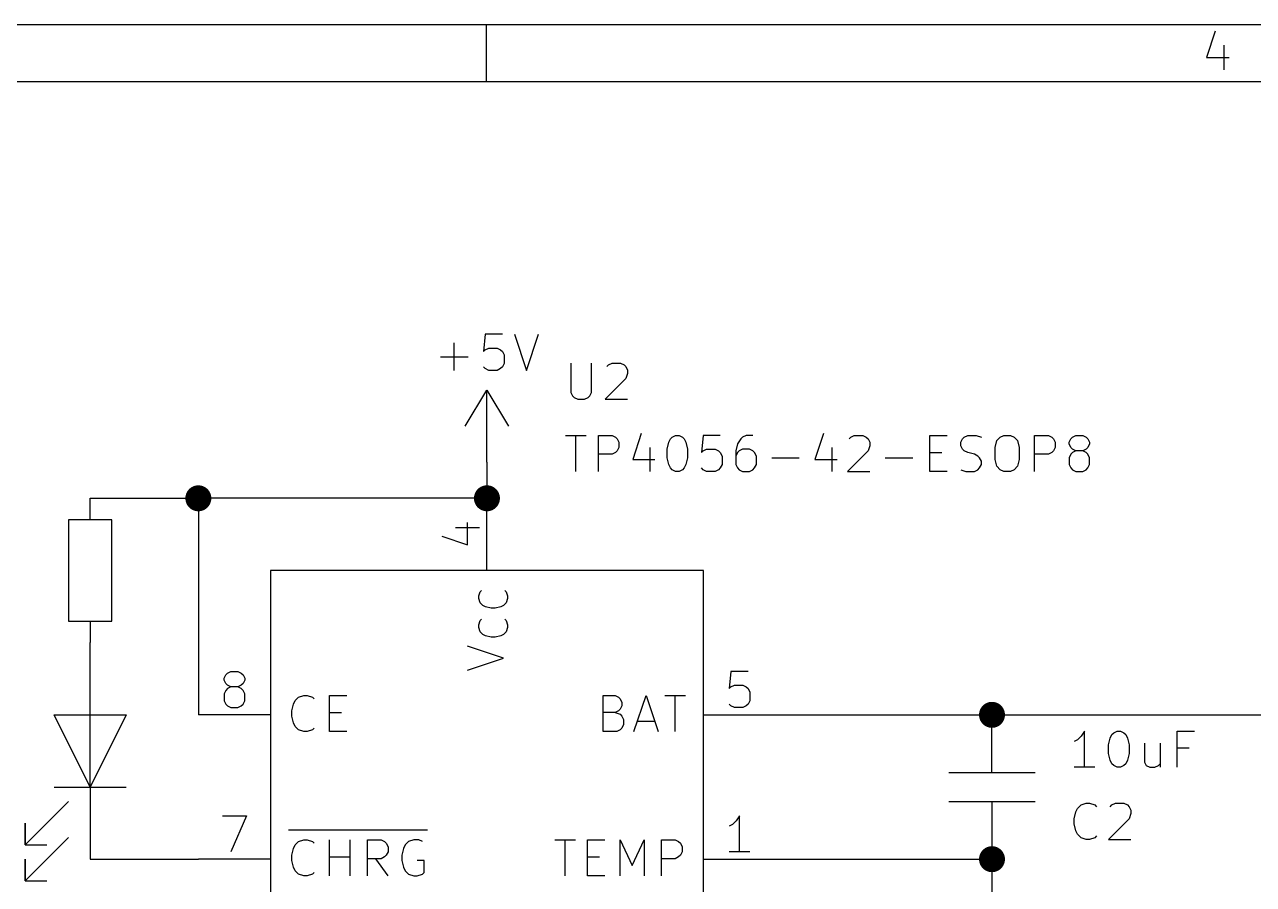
# Model space of a CAD drawing. Header units: inches. Extents: x 0.4 to 11.3, y -7.9 to -0.4.
# Drawn here: x 5.659 to 7.362, y -1.585 to -0.394 of the extents above; entities that cross this region are included whole.
import ezdxf

# ---------------------------------------------------------------- set-up
doc = ezdxf.new("R2010")
doc.units = ezdxf.units.IN
doc.header["$MEASUREMENT"] = 0
for name, color, linetype in [('GREENSIXTYFIVE', 129, 'CONTINUOUS'), ('LIGHTGREEN', 92, 'CONTINUOUS'), ('LIGHTRED', 12, 'CONTINUOUS'), ('RED', 14, 'CONTINUOUS'), ('WHITE', 250, 'CONTINUOUS')]:
    doc.layers.add(name, color=color, linetype=linetype)

msp = doc.modelspace()

# ---------------------------------------------------------------- linework, layer by layer
at = {"layer": 'GREENSIXTYFIVE', "linetype": 'CONTINUOUS'}
for p, q in [((6.2976, -0.8228), (6.2952, -0.8466)), ((6.2976, -0.8228), (6.2952, -0.8466)), ((6.3214, -0.8228), (6.2976, -0.8228)), ((6.3214, -0.8228), (6.2976, -0.8228)), ((6.3381, -0.8228), (6.3548, -0.8728)), ((6.3381, -0.8228), (6.3548, -0.8728)), ((6.3548, -0.8728), (6.3714, -0.8228)), ((6.3548, -0.8728), (6.3714, -0.8228)), ((6.2548, -0.8728), (6.2548, -0.8347)), ((6.2548, -0.8728), (6.2548, -0.8347)), ((6.2952, -0.8466), (6.2976, -0.8442)), ((6.2952, -0.8466), (6.2976, -0.8442)), ((6.2976, -0.8442), (6.3024, -0.8419)), ((6.2976, -0.8442), (6.3024, -0.8419)), ((6.3024, -0.8419), (6.3143, -0.8419)), ((6.3024, -0.8419), (6.3143, -0.8419)), ((6.3143, -0.8419), (6.319, -0.8442)), ((6.3143, -0.8419), (6.319, -0.8442)), ((6.319, -0.8442), (6.3214, -0.8466)), ((6.319, -0.8442), (6.3214, -0.8466)), ((6.3214, -0.8466), (6.3238, -0.8514)), ((6.3214, -0.8466), (6.3238, -0.8514)), ((6.3238, -0.8514), (6.3238, -0.8633)), ((6.3238, -0.8514), (6.3238, -0.8633)), ((6.2357, -0.8538), (6.2738, -0.8538)), ((6.2357, -0.8538), (6.2738, -0.8538)), ((6.2976, -0.8704), (6.2952, -0.868)), ((6.2976, -0.8704), (6.2952, -0.868)), ((6.3214, -0.868), (6.319, -0.8704)), ((6.3214, -0.868), (6.319, -0.8704)), ((6.3238, -0.8633), (6.3214, -0.868)), ((6.3238, -0.8633), (6.3214, -0.868)), ((6.4163, -0.8628), (6.4163, -0.9033)), ((6.4163, -0.8628), (6.4163, -0.9033)), ((6.4449, -0.9033), (6.4449, -0.8628)), ((6.4449, -0.9033), (6.4449, -0.8628)), ((6.4663, -0.8676), (6.4687, -0.8652)), ((6.4663, -0.8676), (6.4687, -0.8652)), ((6.4687, -0.8652), (6.4734, -0.8628)), ((6.4687, -0.8652), (6.4734, -0.8628)), ((6.4734, -0.8628), (6.4853, -0.8628)), ((6.4734, -0.8628), (6.4853, -0.8628)), ((6.4853, -0.8628), (6.4901, -0.8652)), ((6.4853, -0.8628), (6.4901, -0.8652)), ((6.4901, -0.8652), (6.4925, -0.8676)), ((6.4901, -0.8652), (6.4925, -0.8676)), ((6.4925, -0.8676), (6.4949, -0.8723)), ((6.4925, -0.8676), (6.4949, -0.8723)), ((6.3024, -0.8728), (6.2976, -0.8704)), ((6.3024, -0.8728), (6.2976, -0.8704)), ((6.3143, -0.8728), (6.3024, -0.8728)), ((6.3143, -0.8728), (6.3024, -0.8728)), ((6.319, -0.8704), (6.3143, -0.8728)), ((6.319, -0.8704), (6.3143, -0.8728)), ((6.4925, -0.8842), (6.4639, -0.9128)), ((6.4925, -0.8842), (6.4639, -0.9128)), ((6.4949, -0.8771), (6.4925, -0.8842)), ((6.4949, -0.8771), (6.4925, -0.8842)), ((6.4949, -0.8723), (6.4949, -0.8771)), ((6.4949, -0.8723), (6.4949, -0.8771)), ((6.4163, -0.9033), (6.4187, -0.908)), ((6.4163, -0.9033), (6.4187, -0.908)), ((6.4187, -0.908), (6.421, -0.9104)), ((6.4187, -0.908), (6.421, -0.9104)), ((6.421, -0.9104), (6.4258, -0.9128)), ((6.421, -0.9104), (6.4258, -0.9128)), ((6.4258, -0.9128), (6.4353, -0.9128)), ((6.4258, -0.9128), (6.4353, -0.9128)), ((6.4353, -0.9128), (6.4401, -0.9104)), ((6.4353, -0.9128), (6.4401, -0.9104)), ((6.4401, -0.9104), (6.4425, -0.908)), ((6.4401, -0.9104), (6.4425, -0.908)), ((6.4425, -0.908), (6.4449, -0.9033)), ((6.4425, -0.908), (6.4449, -0.9033)), ((6.4639, -0.9128), (6.4949, -0.9128)), ((6.4639, -0.9128), (6.4949, -0.9128)), ((6.4091, -0.9628), (6.4377, -0.9628)), ((6.4091, -0.9628), (6.4377, -0.9628)), ((6.4234, -1.0128), (6.4234, -0.9628)), ((6.4234, -1.0128), (6.4234, -0.9628)), ((6.4544, -1.0128), (6.4544, -0.9628)), ((6.4544, -0.9628), (6.4734, -0.9628)), ((6.4544, -1.0128), (6.4544, -0.9628)), ((6.4544, -0.9628), (6.4734, -0.9628)), ((6.4734, -0.9628), (6.4782, -0.9652)), ((6.4734, -0.9628), (6.4782, -0.9652)), ((6.4782, -0.9652), (6.4806, -0.9676)), ((6.4782, -0.9652), (6.4806, -0.9676)), ((6.4806, -0.9676), (6.4829, -0.9723)), ((6.4806, -0.9676), (6.4829, -0.9723)), ((6.5139, -0.9604), (6.502, -0.9961)), ((6.5139, -0.9604), (6.502, -0.9961)), ((6.552, -0.9723), (6.5544, -0.9676)), ((6.552, -0.9723), (6.5544, -0.9676)), ((6.5544, -0.9676), (6.5568, -0.9652)), ((6.5544, -0.9676), (6.5568, -0.9652)), ((6.5568, -0.9652), (6.5615, -0.9628)), ((6.5568, -0.9652), (6.5615, -0.9628)), ((6.5615, -0.9628), (6.5663, -0.9628)), ((6.5615, -0.9628), (6.5663, -0.9628)), ((6.5663, -0.9628), (6.571, -0.9652)), ((6.5663, -0.9628), (6.571, -0.9652)), ((6.571, -0.9652), (6.5734, -0.9676)), ((6.571, -0.9652), (6.5734, -0.9676)), ((6.5734, -0.9676), (6.5758, -0.9723)), ((6.5734, -0.9676), (6.5758, -0.9723)), ((6.5996, -0.9628), (6.5972, -0.9866)), ((6.5996, -0.9628), (6.5972, -0.9866)), ((6.6234, -0.9628), (6.5996, -0.9628)), ((6.6234, -0.9628), (6.5996, -0.9628)), ((6.652, -0.9676), (6.6472, -0.9747)), ((6.652, -0.9676), (6.6472, -0.9747)), ((6.6544, -0.9652), (6.652, -0.9676)), ((6.6544, -0.9652), (6.652, -0.9676)), ((6.6591, -0.9628), (6.6544, -0.9652)), ((6.6591, -0.9628), (6.6544, -0.9652)), ((6.6687, -0.9628), (6.6591, -0.9628)), ((6.6687, -0.9628), (6.6591, -0.9628)), ((6.7663, -0.9604), (6.7544, -0.9961)), ((6.7663, -0.9604), (6.7544, -0.9961)), ((6.802, -0.9676), (6.8044, -0.9652)), ((6.802, -0.9676), (6.8044, -0.9652)), ((6.8044, -0.9652), (6.8091, -0.9628)), ((6.8044, -0.9652), (6.8091, -0.9628)), ((6.8091, -0.9628), (6.821, -0.9628)), ((6.8091, -0.9628), (6.821, -0.9628)), ((6.821, -0.9628), (6.8258, -0.9652)), ((6.821, -0.9628), (6.8258, -0.9652)), ((6.8258, -0.9652), (6.8282, -0.9676)), ((6.8258, -0.9652), (6.8282, -0.9676)), ((6.8282, -0.9676), (6.8306, -0.9723)), ((6.8282, -0.9676), (6.8306, -0.9723)), ((6.9139, -1.0128), (6.9139, -0.9628)), ((6.9139, -0.9628), (6.9377, -0.9628)), ((6.9139, -1.0128), (6.9139, -0.9628)), ((6.9139, -0.9628), (6.9377, -0.9628)), ((6.9568, -0.9723), (6.9591, -0.9676)), ((6.9568, -0.9723), (6.9591, -0.9676)), ((6.9591, -0.9676), (6.9615, -0.9652)), ((6.9591, -0.9676), (6.9615, -0.9652)), ((6.9615, -0.9652), (6.9663, -0.9628)), ((6.9615, -0.9652), (6.9663, -0.9628)), ((6.9663, -0.9628), (6.9782, -0.9628)), ((6.9663, -0.9628), (6.9782, -0.9628)), ((6.9782, -0.9628), (6.9853, -0.9652)), ((6.9782, -0.9628), (6.9853, -0.9652)), ((7.0044, -0.9795), (7.0067, -0.9699)), ((7.0044, -0.9795), (7.0067, -0.9699)), ((7.0067, -0.9699), (7.0115, -0.9652)), ((7.0067, -0.9699), (7.0115, -0.9652)), ((7.0115, -0.9652), (7.0163, -0.9628)), ((7.0115, -0.9652), (7.0163, -0.9628)), ((7.0163, -0.9628), (7.0258, -0.9628)), ((7.0163, -0.9628), (7.0258, -0.9628)), ((7.0258, -0.9628), (7.0306, -0.9652)), ((7.0258, -0.9628), (7.0306, -0.9652)), ((7.0306, -0.9652), (7.0353, -0.9699)), ((7.0306, -0.9652), (7.0353, -0.9699)), ((7.0353, -0.9699), (7.0377, -0.9795)), ((7.0353, -0.9699), (7.0377, -0.9795)), ((7.0591, -1.0128), (7.0591, -0.9628)), ((7.0591, -0.9628), (7.0782, -0.9628)), ((7.0591, -1.0128), (7.0591, -0.9628)), ((7.0591, -0.9628), (7.0782, -0.9628)), ((7.0782, -0.9628), (7.0829, -0.9652)), ((7.0782, -0.9628), (7.0829, -0.9652)), ((7.0829, -0.9652), (7.0853, -0.9676)), ((7.0829, -0.9652), (7.0853, -0.9676)), ((7.0853, -0.9676), (7.0877, -0.9723)), ((7.0853, -0.9676), (7.0877, -0.9723)), ((7.1068, -0.9723), (7.1091, -0.9676)), ((7.1068, -0.9723), (7.1091, -0.9676)), ((7.1091, -0.9676), (7.1115, -0.9652)), ((7.1091, -0.9676), (7.1115, -0.9652)), ((7.1115, -0.9652), (7.1163, -0.9628)), ((7.1115, -0.9652), (7.1163, -0.9628)), ((7.1163, -0.9628), (7.1258, -0.9628)), ((7.1163, -0.9628), (7.1258, -0.9628)), ((7.1258, -0.9628), (7.1306, -0.9652)), ((7.1258, -0.9628), (7.1306, -0.9652)), ((7.1306, -0.9652), (7.1329, -0.9676)), ((7.1306, -0.9652), (7.1329, -0.9676)), ((7.1329, -0.9676), (7.1353, -0.9723)), ((7.1329, -0.9676), (7.1353, -0.9723)), ((6.4782, -0.9866), (6.4734, -0.989)), ((6.4782, -0.9866), (6.4734, -0.989)), ((6.4806, -0.9842), (6.4782, -0.9866)), ((6.4806, -0.9842), (6.4782, -0.9866)), ((6.4829, -0.9795), (6.4806, -0.9842)), ((6.4829, -0.9795), (6.4806, -0.9842)), ((6.4829, -0.9723), (6.4829, -0.9795)), ((6.4829, -0.9723), (6.4829, -0.9795)), ((6.5258, -0.9795), (6.5258, -1.0128)), ((6.5258, -0.9795), (6.5258, -1.0128)), ((6.5496, -0.9819), (6.552, -0.9723)), ((6.5496, -0.9819), (6.552, -0.9723)), ((6.5496, -0.9938), (6.5496, -0.9819)), ((6.5496, -0.9938), (6.5496, -0.9819)), ((6.5758, -0.9723), (6.5782, -0.9819)), ((6.5758, -0.9723), (6.5782, -0.9819)), ((6.5782, -0.9819), (6.5782, -0.9938)), ((6.5782, -0.9819), (6.5782, -0.9938)), ((6.5972, -0.9866), (6.5996, -0.9842)), ((6.5972, -0.9866), (6.5996, -0.9842)), ((6.5996, -0.9842), (6.6044, -0.9819)), ((6.5996, -0.9842), (6.6044, -0.9819)), ((6.6044, -0.9819), (6.6163, -0.9819)), ((6.6044, -0.9819), (6.6163, -0.9819)), ((6.6163, -0.9819), (6.621, -0.9842)), ((6.6163, -0.9819), (6.621, -0.9842)), ((6.621, -0.9842), (6.6234, -0.9866)), ((6.621, -0.9842), (6.6234, -0.9866)), ((6.6234, -0.9866), (6.6258, -0.9914)), ((6.6234, -0.9866), (6.6258, -0.9914)), ((6.6472, -0.9747), (6.6449, -0.9842)), ((6.6472, -0.9747), (6.6449, -0.9842)), ((6.6449, -0.9842), (6.6449, -1.0033)), ((6.6449, -0.9842), (6.6449, -1.0033)), ((6.6472, -0.9866), (6.6449, -0.9914)), ((6.6472, -0.9866), (6.6449, -0.9914)), ((6.6496, -0.9842), (6.6472, -0.9866)), ((6.6496, -0.9842), (6.6472, -0.9866)), ((6.6544, -0.9819), (6.6496, -0.9842)), ((6.6544, -0.9819), (6.6496, -0.9842)), ((6.6639, -0.9819), (6.6544, -0.9819)), ((6.6639, -0.9819), (6.6544, -0.9819)), ((6.6687, -0.9842), (6.6639, -0.9819)), ((6.6687, -0.9842), (6.6639, -0.9819)), ((6.671, -0.9866), (6.6687, -0.9842)), ((6.671, -0.9866), (6.6687, -0.9842)), ((6.6734, -0.9914), (6.671, -0.9866)), ((6.6734, -0.9914), (6.671, -0.9866)), ((6.7782, -0.9795), (6.7782, -1.0128)), ((6.7782, -0.9795), (6.7782, -1.0128)), ((6.8282, -0.9842), (6.7996, -1.0128)), ((6.8282, -0.9842), (6.7996, -1.0128)), ((6.8306, -0.9771), (6.8282, -0.9842)), ((6.8306, -0.9771), (6.8282, -0.9842)), ((6.8306, -0.9723), (6.8306, -0.9771)), ((6.8306, -0.9723), (6.8306, -0.9771)), ((6.9139, -0.9866), (6.9306, -0.9866)), ((6.9139, -0.9866), (6.9306, -0.9866)), ((6.9568, -0.9771), (6.9568, -0.9723)), ((6.9568, -0.9771), (6.9568, -0.9723)), ((6.9591, -0.9819), (6.9568, -0.9771)), ((6.9591, -0.9819), (6.9568, -0.9771)), ((6.9615, -0.9842), (6.9591, -0.9819)), ((6.9615, -0.9842), (6.9591, -0.9819)), ((6.9663, -0.9866), (6.9615, -0.9842)), ((6.9663, -0.9866), (6.9615, -0.9842)), ((6.9758, -0.989), (6.9663, -0.9866)), ((6.9758, -0.989), (6.9663, -0.9866)), ((7.0044, -0.9961), (7.0044, -0.9795)), ((7.0044, -0.9961), (7.0044, -0.9795)), ((7.0377, -0.9795), (7.0377, -0.9961)), ((7.0377, -0.9795), (7.0377, -0.9961)), ((7.0829, -0.9866), (7.0782, -0.989)), ((7.0829, -0.9866), (7.0782, -0.989)), ((7.0853, -0.9842), (7.0829, -0.9866)), ((7.0853, -0.9842), (7.0829, -0.9866)), ((7.0877, -0.9795), (7.0853, -0.9842)), ((7.0877, -0.9795), (7.0853, -0.9842)), ((7.0877, -0.9723), (7.0877, -0.9795)), ((7.0877, -0.9723), (7.0877, -0.9795)), ((7.1068, -0.9747), (7.1068, -0.9723)), ((7.1068, -0.9747), (7.1068, -0.9723)), ((7.1091, -0.9795), (7.1068, -0.9747)), ((7.1091, -0.9795), (7.1068, -0.9747)), ((7.1115, -0.9819), (7.1091, -0.9795)), ((7.1115, -0.9819), (7.1091, -0.9795)), ((7.1115, -0.9866), (7.1091, -0.989)), ((7.1115, -0.9866), (7.1091, -0.989)), ((7.1163, -0.9842), (7.1115, -0.9819)), ((7.1163, -0.9842), (7.1115, -0.9819)), ((7.1163, -0.9842), (7.1115, -0.9866)), ((7.1163, -0.9842), (7.1115, -0.9866)), ((7.1258, -0.9842), (7.1163, -0.9842)), ((7.1258, -0.9842), (7.1163, -0.9842)), ((7.1306, -0.9819), (7.1258, -0.9842)), ((7.1306, -0.9819), (7.1258, -0.9842)), ((7.1306, -0.9866), (7.1258, -0.9842)), ((7.1306, -0.9866), (7.1258, -0.9842)), ((7.1329, -0.9795), (7.1306, -0.9819)), ((7.1329, -0.9795), (7.1306, -0.9819)), ((7.1329, -0.989), (7.1306, -0.9866)), ((7.1329, -0.989), (7.1306, -0.9866)), ((7.1353, -0.9747), (7.1329, -0.9795)), ((7.1353, -0.9747), (7.1329, -0.9795)), ((7.1353, -0.9723), (7.1353, -0.9747)), ((7.1353, -0.9723), (7.1353, -0.9747)), ((6.4734, -0.989), (6.4544, -0.989)), ((6.4734, -0.989), (6.4544, -0.989)), ((6.502, -0.9961), (6.5329, -0.9961)), ((6.502, -0.9961), (6.5329, -0.9961)), ((6.552, -1.0033), (6.5496, -0.9938)), ((6.552, -1.0033), (6.5496, -0.9938)), ((6.5544, -1.008), (6.552, -1.0033)), ((6.5544, -1.008), (6.552, -1.0033)), ((6.5758, -1.0033), (6.5734, -1.008)), ((6.5758, -1.0033), (6.5734, -1.008)), ((6.5782, -0.9938), (6.5758, -1.0033)), ((6.5782, -0.9938), (6.5758, -1.0033)), ((6.6258, -1.0033), (6.6234, -1.008)), ((6.6258, -1.0033), (6.6234, -1.008)), ((6.6258, -0.9914), (6.6258, -1.0033)), ((6.6258, -0.9914), (6.6258, -1.0033)), ((6.6449, -1.0033), (6.6472, -1.008)), ((6.6449, -1.0033), (6.6472, -1.008)), ((6.671, -1.008), (6.6734, -1.0033)), ((6.671, -1.008), (6.6734, -1.0033)), ((6.6734, -1.0033), (6.6734, -0.9914)), ((6.6734, -1.0033), (6.6734, -0.9914)), ((6.6948, -0.9938), (6.7329, -0.9938)), ((6.6948, -0.9938), (6.7329, -0.9938)), ((6.7544, -0.9961), (6.7853, -0.9961)), ((6.7544, -0.9961), (6.7853, -0.9961)), ((6.852, -0.9938), (6.8901, -0.9938)), ((6.852, -0.9938), (6.8901, -0.9938)), ((6.9806, -0.9914), (6.9758, -0.989)), ((6.9806, -0.9914), (6.9758, -0.989)), ((6.9829, -0.9938), (6.9806, -0.9914)), ((6.9829, -0.9938), (6.9806, -0.9914)), ((6.9853, -0.9985), (6.9829, -0.9938)), ((6.9853, -0.9985), (6.9829, -0.9938)), ((6.9829, -1.008), (6.9853, -1.0033)), ((6.9829, -1.008), (6.9853, -1.0033)), ((6.9853, -1.0033), (6.9853, -0.9985)), ((6.9853, -1.0033), (6.9853, -0.9985)), ((7.0067, -1.0057), (7.0044, -0.9961)), ((7.0067, -1.0057), (7.0044, -0.9961)), ((7.0377, -0.9961), (7.0353, -1.0057)), ((7.0377, -0.9961), (7.0353, -1.0057)), ((7.0782, -0.989), (7.0591, -0.989)), ((7.0782, -0.989), (7.0591, -0.989)), ((7.1091, -0.989), (7.1068, -0.9938)), ((7.1091, -0.989), (7.1068, -0.9938)), ((7.1068, -0.9938), (7.1068, -1.0033)), ((7.1068, -0.9938), (7.1068, -1.0033)), ((7.1068, -1.0033), (7.1091, -1.008)), ((7.1068, -1.0033), (7.1091, -1.008)), ((7.1353, -0.9938), (7.1329, -0.989)), ((7.1353, -0.9938), (7.1329, -0.989)), ((7.1329, -1.008), (7.1353, -1.0033)), ((7.1329, -1.008), (7.1353, -1.0033)), ((7.1353, -1.0033), (7.1353, -0.9938)), ((7.1353, -1.0033), (7.1353, -0.9938)), ((6.5568, -1.0104), (6.5544, -1.008)), ((6.5568, -1.0104), (6.5544, -1.008)), ((6.5615, -1.0128), (6.5568, -1.0104)), ((6.5615, -1.0128), (6.5568, -1.0104)), ((6.5663, -1.0128), (6.5615, -1.0128)), ((6.5663, -1.0128), (6.5615, -1.0128)), ((6.571, -1.0104), (6.5663, -1.0128)), ((6.571, -1.0104), (6.5663, -1.0128)), ((6.5734, -1.008), (6.571, -1.0104)), ((6.5734, -1.008), (6.571, -1.0104)), ((6.5996, -1.0104), (6.5972, -1.008)), ((6.5996, -1.0104), (6.5972, -1.008)), ((6.6044, -1.0128), (6.5996, -1.0104)), ((6.6044, -1.0128), (6.5996, -1.0104)), ((6.6163, -1.0128), (6.6044, -1.0128)), ((6.6163, -1.0128), (6.6044, -1.0128)), ((6.621, -1.0104), (6.6163, -1.0128)), ((6.621, -1.0104), (6.6163, -1.0128)), ((6.6234, -1.008), (6.621, -1.0104)), ((6.6234, -1.008), (6.621, -1.0104)), ((6.6472, -1.008), (6.6496, -1.0104)), ((6.6472, -1.008), (6.6496, -1.0104)), ((6.6496, -1.0104), (6.6544, -1.0128)), ((6.6496, -1.0104), (6.6544, -1.0128)), ((6.6544, -1.0128), (6.6639, -1.0128)), ((6.6544, -1.0128), (6.6639, -1.0128)), ((6.6639, -1.0128), (6.6687, -1.0104)), ((6.6639, -1.0128), (6.6687, -1.0104)), ((6.6687, -1.0104), (6.671, -1.008)), ((6.6687, -1.0104), (6.671, -1.008)), ((6.7996, -1.0128), (6.8306, -1.0128)), ((6.7996, -1.0128), (6.8306, -1.0128)), ((6.9377, -1.0128), (6.9139, -1.0128)), ((6.9377, -1.0128), (6.9139, -1.0128)), ((6.9568, -1.0104), (6.9639, -1.0128)), ((6.9568, -1.0104), (6.9639, -1.0128)), ((6.9639, -1.0128), (6.9758, -1.0128)), ((6.9639, -1.0128), (6.9758, -1.0128)), ((6.9758, -1.0128), (6.9806, -1.0104)), ((6.9758, -1.0128), (6.9806, -1.0104)), ((6.9806, -1.0104), (6.9829, -1.008)), ((6.9806, -1.0104), (6.9829, -1.008)), ((7.0115, -1.0104), (7.0067, -1.0057)), ((7.0115, -1.0104), (7.0067, -1.0057)), ((7.0163, -1.0128), (7.0115, -1.0104)), ((7.0163, -1.0128), (7.0115, -1.0104)), ((7.0258, -1.0128), (7.0163, -1.0128)), ((7.0258, -1.0128), (7.0163, -1.0128)), ((7.0306, -1.0104), (7.0258, -1.0128)), ((7.0306, -1.0104), (7.0258, -1.0128)), ((7.0353, -1.0057), (7.0306, -1.0104)), ((7.0353, -1.0057), (7.0306, -1.0104)), ((7.1091, -1.008), (7.1115, -1.0104)), ((7.1091, -1.008), (7.1115, -1.0104)), ((7.1115, -1.0104), (7.1163, -1.0128)), ((7.1115, -1.0104), (7.1163, -1.0128)), ((7.1163, -1.0128), (7.1258, -1.0128)), ((7.1163, -1.0128), (7.1258, -1.0128)), ((7.1258, -1.0128), (7.1306, -1.0104)), ((7.1258, -1.0128), (7.1306, -1.0104)), ((7.1306, -1.0104), (7.1329, -1.008)), ((7.1306, -1.0104), (7.1329, -1.008)), ((6.2887, -1.1852), (6.2906, -1.1795)), ((6.2887, -1.1852), (6.2906, -1.1795)), ((6.2887, -1.189), (6.2887, -1.1852)), ((6.2887, -1.189), (6.2887, -1.1852)), ((6.2906, -1.1948), (6.2887, -1.189)), ((6.2906, -1.1948), (6.2887, -1.189)), ((6.2906, -1.1795), (6.2925, -1.1776)), ((6.2906, -1.1795), (6.2925, -1.1776)), ((6.3248, -1.1776), (6.3268, -1.1795)), ((6.3248, -1.1776), (6.3268, -1.1795)), ((6.3268, -1.1795), (6.3287, -1.1852)), ((6.3268, -1.1795), (6.3287, -1.1852)), ((6.3287, -1.189), (6.3268, -1.1948)), ((6.3287, -1.189), (6.3268, -1.1948)), ((6.3287, -1.1852), (6.3287, -1.189)), ((6.3287, -1.1852), (6.3287, -1.189)), ((6.2944, -1.1986), (6.2906, -1.1948)), ((6.2944, -1.1986), (6.2906, -1.1948)), ((6.2982, -1.2005), (6.2944, -1.1986)), ((6.2982, -1.2005), (6.2944, -1.1986)), ((6.3058, -1.2024), (6.2982, -1.2005)), ((6.3058, -1.2024), (6.2982, -1.2005)), ((6.3115, -1.2024), (6.3058, -1.2024)), ((6.3115, -1.2024), (6.3058, -1.2024)), ((6.3191, -1.2005), (6.3115, -1.2024)), ((6.3191, -1.2005), (6.3115, -1.2024)), ((6.3229, -1.1986), (6.3191, -1.2005)), ((6.3229, -1.1986), (6.3191, -1.2005)), ((6.3268, -1.1948), (6.3229, -1.1986)), ((6.3268, -1.1948), (6.3229, -1.1986)), ((6.2887, -1.2252), (6.2906, -1.2195)), ((6.2887, -1.2252), (6.2906, -1.2195)), ((6.2887, -1.229), (6.2887, -1.2252)), ((6.2887, -1.229), (6.2887, -1.2252)), ((6.2906, -1.2195), (6.2925, -1.2176)), ((6.2906, -1.2195), (6.2925, -1.2176)), ((6.3248, -1.2176), (6.3268, -1.2195)), ((6.3248, -1.2176), (6.3268, -1.2195)), ((6.3268, -1.2195), (6.3287, -1.2252)), ((6.3268, -1.2195), (6.3287, -1.2252)), ((6.3287, -1.2252), (6.3287, -1.229)), ((6.3287, -1.2252), (6.3287, -1.229)), ((6.2906, -1.2348), (6.2887, -1.229)), ((6.2906, -1.2348), (6.2887, -1.229)), ((6.2944, -1.2386), (6.2906, -1.2348)), ((6.2944, -1.2386), (6.2906, -1.2348)), ((6.2982, -1.2405), (6.2944, -1.2386)), ((6.2982, -1.2405), (6.2944, -1.2386)), ((6.3058, -1.2424), (6.2982, -1.2405)), ((6.3058, -1.2424), (6.2982, -1.2405)), ((6.3115, -1.2424), (6.3058, -1.2424)), ((6.3115, -1.2424), (6.3058, -1.2424)), ((6.3191, -1.2405), (6.3115, -1.2424)), ((6.3191, -1.2405), (6.3115, -1.2424)), ((6.3229, -1.2386), (6.3191, -1.2405)), ((6.3229, -1.2386), (6.3191, -1.2405)), ((6.3268, -1.2348), (6.3229, -1.2386)), ((6.3268, -1.2348), (6.3229, -1.2386)), ((6.3287, -1.229), (6.3268, -1.2348)), ((6.3287, -1.229), (6.3268, -1.2348)), ((6.3231, -1.2714), (6.2731, -1.2548)), ((6.3231, -1.2714), (6.2731, -1.2548)), ((6.2731, -1.2881), (6.3231, -1.2714)), ((6.2731, -1.2881), (6.3231, -1.2714)), ((6.0343, -1.3303), (6.039, -1.3255)), ((6.0343, -1.3303), (6.039, -1.3255)), ((6.039, -1.3255), (6.0462, -1.3231)), ((6.039, -1.3255), (6.0462, -1.3231)), ((6.0462, -1.3231), (6.0509, -1.3231)), ((6.0462, -1.3231), (6.0509, -1.3231)), ((6.0509, -1.3231), (6.0581, -1.3255)), ((6.0509, -1.3231), (6.0581, -1.3255)), ((6.0581, -1.3255), (6.0605, -1.3279)), ((6.0581, -1.3255), (6.0605, -1.3279)), ((6.0819, -1.3731), (6.0819, -1.3231)), ((6.0819, -1.3231), (6.1057, -1.3231)), ((6.0819, -1.3731), (6.0819, -1.3231)), ((6.0819, -1.3231), (6.1057, -1.3231)), ((6.4609, -1.3731), (6.4609, -1.3231)), ((6.4609, -1.3231), (6.4776, -1.3231)), ((6.4609, -1.3731), (6.4609, -1.3231)), ((6.4609, -1.3231), (6.4776, -1.3231)), ((6.4776, -1.3231), (6.4824, -1.3255)), ((6.4776, -1.3231), (6.4824, -1.3255)), ((6.4824, -1.3255), (6.4848, -1.3279)), ((6.4824, -1.3255), (6.4848, -1.3279)), ((6.4848, -1.3279), (6.4871, -1.3327)), ((6.4848, -1.3279), (6.4871, -1.3327)), ((6.5038, -1.3731), (6.5205, -1.3231)), ((6.5038, -1.3731), (6.5205, -1.3231)), ((6.5205, -1.3231), (6.5371, -1.3731)), ((6.5205, -1.3231), (6.5371, -1.3731)), ((6.5467, -1.3231), (6.5752, -1.3231)), ((6.5467, -1.3231), (6.5752, -1.3231)), ((6.561, -1.3731), (6.561, -1.3231)), ((6.561, -1.3731), (6.561, -1.3231)), ((6.0295, -1.3446), (6.0319, -1.335)), ((6.0295, -1.3446), (6.0319, -1.335)), ((6.0295, -1.3517), (6.0295, -1.3446)), ((6.0295, -1.3517), (6.0295, -1.3446)), ((6.0319, -1.335), (6.0343, -1.3303)), ((6.0319, -1.335), (6.0343, -1.3303)), ((6.4824, -1.3446), (6.4776, -1.3469)), ((6.4824, -1.3446), (6.4776, -1.3469)), ((6.4848, -1.3422), (6.4824, -1.3446)), ((6.4848, -1.3422), (6.4824, -1.3446)), ((6.4871, -1.3374), (6.4848, -1.3422)), ((6.4871, -1.3374), (6.4848, -1.3422)), ((6.4871, -1.3327), (6.4871, -1.3374)), ((6.4871, -1.3327), (6.4871, -1.3374)), ((6.0319, -1.3612), (6.0295, -1.3517)), ((6.0319, -1.3612), (6.0295, -1.3517)), ((6.0343, -1.366), (6.0319, -1.3612)), ((6.0343, -1.366), (6.0319, -1.3612)), ((6.0819, -1.3469), (6.0986, -1.3469)), ((6.0819, -1.3469), (6.0986, -1.3469)), ((6.4776, -1.3469), (6.4609, -1.3469)), ((6.4776, -1.3469), (6.4609, -1.3469)), ((6.4776, -1.3469), (6.4848, -1.3493)), ((6.4776, -1.3469), (6.4848, -1.3493)), ((6.4848, -1.3493), (6.4871, -1.3517)), ((6.4848, -1.3493), (6.4871, -1.3517)), ((6.4871, -1.3517), (6.4895, -1.3565)), ((6.4871, -1.3517), (6.4895, -1.3565)), ((6.4895, -1.3565), (6.4895, -1.3636)), ((6.4895, -1.3565), (6.4895, -1.3636)), ((6.5086, -1.3588), (6.5324, -1.3588)), ((6.5086, -1.3588), (6.5324, -1.3588)), ((6.039, -1.3708), (6.0343, -1.366)), ((6.039, -1.3708), (6.0343, -1.366)), ((6.0462, -1.3731), (6.039, -1.3708)), ((6.0462, -1.3731), (6.039, -1.3708)), ((6.0509, -1.3731), (6.0462, -1.3731)), ((6.0509, -1.3731), (6.0462, -1.3731)), ((6.0581, -1.3708), (6.0509, -1.3731)), ((6.0581, -1.3708), (6.0509, -1.3731)), ((6.0605, -1.3684), (6.0581, -1.3708)), ((6.0605, -1.3684), (6.0581, -1.3708)), ((6.1057, -1.3731), (6.0819, -1.3731)), ((6.1057, -1.3731), (6.0819, -1.3731)), ((6.48, -1.3731), (6.4609, -1.3731)), ((6.48, -1.3731), (6.4609, -1.3731)), ((6.4848, -1.3708), (6.48, -1.3731)), ((6.4848, -1.3708), (6.48, -1.3731)), ((6.4871, -1.3684), (6.4848, -1.3708)), ((6.4871, -1.3684), (6.4848, -1.3708)), ((6.4895, -1.3636), (6.4871, -1.3684)), ((6.4895, -1.3636), (6.4871, -1.3684)), ((7.1282, -1.3726), (7.1234, -1.3797)), ((7.1282, -1.3726), (7.1234, -1.3797)), ((7.1282, -1.4226), (7.1282, -1.3726)), ((7.1282, -1.4226), (7.1282, -1.3726)), ((7.1639, -1.3821), (7.1663, -1.3773)), ((7.1639, -1.3821), (7.1663, -1.3773)), ((7.1663, -1.3773), (7.1687, -1.3749)), ((7.1663, -1.3773), (7.1687, -1.3749)), ((7.1687, -1.3749), (7.1734, -1.3726)), ((7.1687, -1.3749), (7.1734, -1.3726)), ((7.1734, -1.3726), (7.1782, -1.3726)), ((7.1734, -1.3726), (7.1782, -1.3726)), ((7.1782, -1.3726), (7.1829, -1.3749)), ((7.1782, -1.3726), (7.1829, -1.3749)), ((7.1829, -1.3749), (7.1853, -1.3773)), ((7.1829, -1.3749), (7.1853, -1.3773)), ((7.1853, -1.3773), (7.1877, -1.3821)), ((7.1853, -1.3773), (7.1877, -1.3821)), ((7.2568, -1.4226), (7.2568, -1.3726)), ((7.2568, -1.3726), (7.2806, -1.3726)), ((7.2568, -1.4226), (7.2568, -1.3726)), ((7.2568, -1.3726), (7.2806, -1.3726)), ((7.1187, -1.3845), (7.1139, -1.3868)), ((7.1187, -1.3845), (7.1139, -1.3868)), ((7.1234, -1.3797), (7.1187, -1.3845)), ((7.1234, -1.3797), (7.1187, -1.3845)), ((7.1615, -1.3916), (7.1639, -1.3821)), ((7.1615, -1.3916), (7.1639, -1.3821)), ((7.1615, -1.4035), (7.1615, -1.3916)), ((7.1615, -1.4035), (7.1615, -1.3916)), ((7.1877, -1.3821), (7.1901, -1.3916)), ((7.1877, -1.3821), (7.1901, -1.3916)), ((7.1901, -1.3916), (7.1901, -1.4035)), ((7.1901, -1.3916), (7.1901, -1.4035)), ((7.2115, -1.3892), (7.2115, -1.4154)), ((7.2115, -1.3892), (7.2115, -1.4154)), ((7.2329, -1.3892), (7.2329, -1.4226)), ((7.2329, -1.3892), (7.2329, -1.4226)), ((7.2734, -1.3964), (7.2568, -1.3964)), ((7.2734, -1.3964), (7.2568, -1.3964)), ((7.1639, -1.413), (7.1615, -1.4035)), ((7.1639, -1.413), (7.1615, -1.4035)), ((7.1663, -1.4178), (7.1639, -1.413)), ((7.1663, -1.4178), (7.1639, -1.413)), ((7.1877, -1.413), (7.1853, -1.4178)), ((7.1877, -1.413), (7.1853, -1.4178)), ((7.1901, -1.4035), (7.1877, -1.413)), ((7.1901, -1.4035), (7.1877, -1.413)), ((7.1425, -1.4226), (7.1139, -1.4226)), ((7.1425, -1.4226), (7.1139, -1.4226)), ((7.1687, -1.4202), (7.1663, -1.4178)), ((7.1687, -1.4202), (7.1663, -1.4178)), ((7.1734, -1.4226), (7.1687, -1.4202)), ((7.1734, -1.4226), (7.1687, -1.4202)), ((7.1782, -1.4226), (7.1734, -1.4226)), ((7.1782, -1.4226), (7.1734, -1.4226)), ((7.1829, -1.4202), (7.1782, -1.4226)), ((7.1829, -1.4202), (7.1782, -1.4226)), ((7.1853, -1.4178), (7.1829, -1.4202)), ((7.1853, -1.4178), (7.1829, -1.4202)), ((7.2115, -1.4154), (7.2139, -1.4202)), ((7.2115, -1.4154), (7.2139, -1.4202)), ((7.2139, -1.4202), (7.2187, -1.4226)), ((7.2139, -1.4202), (7.2187, -1.4226)), ((7.2187, -1.4226), (7.2258, -1.4226)), ((7.2187, -1.4226), (7.2258, -1.4226)), ((7.2258, -1.4226), (7.2306, -1.4202)), ((7.2258, -1.4226), (7.2306, -1.4202)), ((7.2306, -1.4202), (7.2329, -1.4178)), ((7.2306, -1.4202), (7.2329, -1.4178)), ((7.1163, -1.4845), (7.1187, -1.4797)), ((7.1163, -1.4845), (7.1187, -1.4797)), ((7.1187, -1.4797), (7.1234, -1.4749)), ((7.1187, -1.4797), (7.1234, -1.4749)), ((7.1234, -1.4749), (7.1306, -1.4726)), ((7.1234, -1.4749), (7.1306, -1.4726)), ((7.1306, -1.4726), (7.1353, -1.4726)), ((7.1306, -1.4726), (7.1353, -1.4726)), ((7.1353, -1.4726), (7.1425, -1.4749)), ((7.1353, -1.4726), (7.1425, -1.4749)), ((7.1425, -1.4749), (7.1449, -1.4773)), ((7.1425, -1.4749), (7.1449, -1.4773)), ((7.1639, -1.4773), (7.1663, -1.4749)), ((7.1639, -1.4773), (7.1663, -1.4749)), ((7.1663, -1.4749), (7.171, -1.4726)), ((7.1663, -1.4749), (7.171, -1.4726)), ((7.171, -1.4726), (7.1829, -1.4726)), ((7.171, -1.4726), (7.1829, -1.4726)), ((7.1829, -1.4726), (7.1877, -1.4749)), ((7.1829, -1.4726), (7.1877, -1.4749)), ((7.1877, -1.4749), (7.1901, -1.4773)), ((7.1877, -1.4749), (7.1901, -1.4773)), ((7.1901, -1.4773), (7.1925, -1.4821)), ((7.1901, -1.4773), (7.1925, -1.4821)), ((7.1139, -1.494), (7.1163, -1.4845)), ((7.1139, -1.494), (7.1163, -1.4845)), ((7.1139, -1.5011), (7.1139, -1.494)), ((7.1139, -1.5011), (7.1139, -1.494)), ((7.1901, -1.494), (7.1615, -1.5226)), ((7.1901, -1.494), (7.1615, -1.5226)), ((7.1925, -1.4868), (7.1901, -1.494)), ((7.1925, -1.4868), (7.1901, -1.494)), ((7.1925, -1.4821), (7.1925, -1.4868)), ((7.1925, -1.4821), (7.1925, -1.4868)), ((6.025, -1.5093), (6.2174, -1.5093)), ((6.025, -1.5093), (6.2174, -1.5093)), ((7.1163, -1.5106), (7.1139, -1.5011)), ((7.1163, -1.5106), (7.1139, -1.5011)), ((7.1187, -1.5154), (7.1163, -1.5106)), ((7.1187, -1.5154), (7.1163, -1.5106)), ((7.1234, -1.5202), (7.1187, -1.5154)), ((7.1234, -1.5202), (7.1187, -1.5154)), ((6.0319, -1.535), (6.0343, -1.5303)), ((6.0319, -1.535), (6.0343, -1.5303)), ((6.0343, -1.5303), (6.039, -1.5255)), ((6.0343, -1.5303), (6.039, -1.5255)), ((6.039, -1.5255), (6.0462, -1.5231)), ((6.039, -1.5255), (6.0462, -1.5231)), ((6.0462, -1.5231), (6.0509, -1.5231)), ((6.0462, -1.5231), (6.0509, -1.5231)), ((6.0509, -1.5231), (6.0581, -1.5255)), ((6.0509, -1.5231), (6.0581, -1.5255)), ((6.0581, -1.5255), (6.0605, -1.5279)), ((6.0581, -1.5255), (6.0605, -1.5279)), ((6.0819, -1.5731), (6.0819, -1.5231)), ((6.0819, -1.5731), (6.0819, -1.5231)), ((6.1105, -1.5731), (6.1105, -1.5231)), ((6.1105, -1.5731), (6.1105, -1.5231)), ((6.1343, -1.5731), (6.1343, -1.5231)), ((6.1343, -1.5231), (6.1533, -1.5231)), ((6.1343, -1.5731), (6.1343, -1.5231)), ((6.1343, -1.5231), (6.1533, -1.5231)), ((6.1533, -1.5231), (6.1581, -1.5255)), ((6.1533, -1.5231), (6.1581, -1.5255)), ((6.1581, -1.5255), (6.1605, -1.5279)), ((6.1581, -1.5255), (6.1605, -1.5279)), ((6.1605, -1.5279), (6.1629, -1.5327)), ((6.1605, -1.5279), (6.1629, -1.5327)), ((6.1629, -1.5327), (6.1629, -1.5398)), ((6.1629, -1.5327), (6.1629, -1.5398)), ((6.1867, -1.5303), (6.1843, -1.535)), ((6.1867, -1.5303), (6.1843, -1.535)), ((6.1914, -1.5255), (6.1867, -1.5303)), ((6.1914, -1.5255), (6.1867, -1.5303)), ((6.1986, -1.5231), (6.1914, -1.5255)), ((6.1986, -1.5231), (6.1914, -1.5255)), ((6.2057, -1.5231), (6.1986, -1.5231)), ((6.2057, -1.5231), (6.1986, -1.5231)), ((6.2105, -1.5255), (6.2057, -1.5231)), ((6.2105, -1.5255), (6.2057, -1.5231)), ((6.3943, -1.5231), (6.4229, -1.5231)), ((6.3943, -1.5231), (6.4229, -1.5231)), ((6.4086, -1.5731), (6.4086, -1.5231)), ((6.4086, -1.5731), (6.4086, -1.5231)), ((6.4395, -1.5731), (6.4395, -1.5231)), ((6.4395, -1.5231), (6.4633, -1.5231)), ((6.4395, -1.5731), (6.4395, -1.5231)), ((6.4395, -1.5231), (6.4633, -1.5231)), ((6.4848, -1.5731), (6.4848, -1.5231)), ((6.4848, -1.5231), (6.5014, -1.5588)), ((6.4848, -1.5731), (6.4848, -1.5231)), ((6.4848, -1.5231), (6.5014, -1.5588)), ((6.5014, -1.5588), (6.5181, -1.5231)), ((6.5014, -1.5588), (6.5181, -1.5231)), ((6.5181, -1.5231), (6.5181, -1.5731)), ((6.5181, -1.5231), (6.5181, -1.5731)), ((6.5419, -1.5731), (6.5419, -1.5231)), ((6.5419, -1.5231), (6.5609, -1.5231)), ((6.5419, -1.5731), (6.5419, -1.5231)), ((6.5419, -1.5231), (6.5609, -1.5231)), ((6.5609, -1.5231), (6.5657, -1.5255)), ((6.5609, -1.5231), (6.5657, -1.5255)), ((6.5657, -1.5255), (6.5681, -1.5279)), ((6.5657, -1.5255), (6.5681, -1.5279)), ((6.5681, -1.5279), (6.5705, -1.5327)), ((6.5681, -1.5279), (6.5705, -1.5327)), ((6.5705, -1.5327), (6.5705, -1.5398)), ((6.5705, -1.5327), (6.5705, -1.5398)), ((7.1306, -1.5226), (7.1234, -1.5202)), ((7.1306, -1.5226), (7.1234, -1.5202)), ((7.1353, -1.5226), (7.1306, -1.5226)), ((7.1353, -1.5226), (7.1306, -1.5226)), ((7.1425, -1.5202), (7.1353, -1.5226)), ((7.1425, -1.5202), (7.1353, -1.5226)), ((7.1449, -1.5178), (7.1425, -1.5202)), ((7.1449, -1.5178), (7.1425, -1.5202)), ((7.1615, -1.5226), (7.1925, -1.5226)), ((7.1615, -1.5226), (7.1925, -1.5226)), ((6.0295, -1.5446), (6.0319, -1.535)), ((6.0295, -1.5446), (6.0319, -1.535)), ((6.0295, -1.5517), (6.0295, -1.5446)), ((6.0295, -1.5517), (6.0295, -1.5446)), ((6.0819, -1.5469), (6.1105, -1.5469)), ((6.0819, -1.5469), (6.1105, -1.5469)), ((6.1533, -1.5493), (6.1343, -1.5493)), ((6.1533, -1.5493), (6.1343, -1.5493)), ((6.1629, -1.5731), (6.1462, -1.5493)), ((6.1629, -1.5731), (6.1462, -1.5493)), ((6.1581, -1.5469), (6.1533, -1.5493)), ((6.1581, -1.5469), (6.1533, -1.5493)), ((6.1605, -1.5446), (6.1581, -1.5469)), ((6.1605, -1.5446), (6.1581, -1.5469)), ((6.1629, -1.5398), (6.1605, -1.5446)), ((6.1629, -1.5398), (6.1605, -1.5446)), ((6.1843, -1.535), (6.1819, -1.5446)), ((6.1843, -1.535), (6.1819, -1.5446)), ((6.1819, -1.5446), (6.1819, -1.5517)), ((6.1819, -1.5446), (6.1819, -1.5517)), ((6.4395, -1.5469), (6.4562, -1.5469)), ((6.4395, -1.5469), (6.4562, -1.5469)), ((6.5609, -1.5493), (6.5419, -1.5493)), ((6.5609, -1.5493), (6.5419, -1.5493)), ((6.5657, -1.5469), (6.5609, -1.5493)), ((6.5657, -1.5469), (6.5609, -1.5493)), ((6.5681, -1.5446), (6.5657, -1.5469)), ((6.5681, -1.5446), (6.5657, -1.5469)), ((6.5705, -1.5398), (6.5681, -1.5446)), ((6.5705, -1.5398), (6.5681, -1.5446)), ((6.0319, -1.5612), (6.0295, -1.5517)), ((6.0319, -1.5612), (6.0295, -1.5517)), ((6.0343, -1.566), (6.0319, -1.5612)), ((6.0343, -1.566), (6.0319, -1.5612)), ((6.039, -1.5708), (6.0343, -1.566)), ((6.039, -1.5708), (6.0343, -1.566)), ((6.1819, -1.5517), (6.1843, -1.5612)), ((6.1819, -1.5517), (6.1843, -1.5612)), ((6.1843, -1.5612), (6.1867, -1.566)), ((6.1843, -1.5612), (6.1867, -1.566)), ((6.1867, -1.566), (6.1914, -1.5708)), ((6.1867, -1.566), (6.1914, -1.5708)), ((6.2129, -1.5517), (6.2033, -1.5517)), ((6.2129, -1.5517), (6.2033, -1.5517)), ((6.2129, -1.5684), (6.2129, -1.5517)), ((6.2129, -1.5684), (6.2129, -1.5517)), ((6.0462, -1.5731), (6.039, -1.5708)), ((6.0462, -1.5731), (6.039, -1.5708)), ((6.0509, -1.5731), (6.0462, -1.5731)), ((6.0509, -1.5731), (6.0462, -1.5731)), ((6.0581, -1.5708), (6.0509, -1.5731)), ((6.0581, -1.5708), (6.0509, -1.5731)), ((6.0605, -1.5684), (6.0581, -1.5708)), ((6.0605, -1.5684), (6.0581, -1.5708)), ((6.1914, -1.5708), (6.1986, -1.5731)), ((6.1914, -1.5708), (6.1986, -1.5731)), ((6.1986, -1.5731), (6.2033, -1.5731)), ((6.1986, -1.5731), (6.2033, -1.5731)), ((6.2033, -1.5731), (6.2105, -1.5708)), ((6.2033, -1.5731), (6.2105, -1.5708)), ((6.2105, -1.5708), (6.2129, -1.5684)), ((6.2105, -1.5708), (6.2129, -1.5684)), ((6.4633, -1.5731), (6.4395, -1.5731)), ((6.4633, -1.5731), (6.4395, -1.5731))]:
    msp.add_line(p, q, dxfattribs=at)
at = {"layer": 'LIGHTGREEN', "linetype": 'CONTINUOUS'}
for p, q in [((6.3, -1), (6.3, -1.05)), ((5.75, -1.05), (5.9, -1.05)), ((5.9, -1.05), (5.9, -1.35)), ((6.3, -1.05), (5.9, -1.05)), ((6.7, -1.35), (7, -1.35)), ((7, -1.35), (7.9, -1.35)), ((5.75, -1.55), (5.9, -1.55)), ((6.7, -1.55), (7, -1.55)), ((7, -1.55), (7, -1.65))]:
    msp.add_line(p, q, dxfattribs=at)
at = {"layer": 'LIGHTGREEN', "const_width": 0.018}
for points in [[(5.891, -1.05, 1), (5.909, -1.05, 1)], [(6.291, -1.05, 1), (6.309, -1.05, 1)], [(6.991, -1.35, 1), (7.009, -1.35, 1)], [(6.991, -1.55, 1), (7.009, -1.55, 1)]]:
    msp.add_lwpolyline(points, format="xyb", close=True, dxfattribs=at)
at = {"layer": 'LIGHTRED', "linetype": 'CONTINUOUS'}
for p, q in [((6.2732, -1.1143), (6.2732, -1.0833)), ((6.2732, -1.1143), (6.2732, -1.0833)), ((6.2375, -1.1024), (6.2732, -1.1143)), ((6.2375, -1.1024), (6.2732, -1.1143)), ((6.2565, -1.0905), (6.2899, -1.0905)), ((6.2565, -1.0905), (6.2899, -1.0905)), ((5.9381, -1.2946), (5.9405, -1.2923)), ((5.9381, -1.2946), (5.9405, -1.2923)), ((5.9405, -1.2923), (5.9452, -1.2899)), ((5.9405, -1.2923), (5.9452, -1.2899)), ((5.9452, -1.2899), (5.9548, -1.2899)), ((5.9452, -1.2899), (5.9548, -1.2899)), ((5.9548, -1.2899), (5.9595, -1.2923)), ((5.9548, -1.2899), (5.9595, -1.2923)), ((5.9595, -1.2923), (5.9619, -1.2946)), ((5.9595, -1.2923), (5.9619, -1.2946)), ((6.6381, -1.2899), (6.6357, -1.3137)), ((6.6381, -1.2899), (6.6357, -1.3137)), ((6.6619, -1.2899), (6.6381, -1.2899)), ((6.6619, -1.2899), (6.6381, -1.2899)), ((5.9357, -1.2994), (5.9381, -1.2946)), ((5.9357, -1.2994), (5.9381, -1.2946)), ((5.9357, -1.3018), (5.9357, -1.2994)), ((5.9357, -1.3018), (5.9357, -1.2994)), ((5.9381, -1.3065), (5.9357, -1.3018)), ((5.9381, -1.3065), (5.9357, -1.3018)), ((5.9405, -1.3089), (5.9381, -1.3065)), ((5.9405, -1.3089), (5.9381, -1.3065)), ((5.9452, -1.3113), (5.9405, -1.3089)), ((5.9452, -1.3113), (5.9405, -1.3089)), ((5.9452, -1.3113), (5.9405, -1.3137)), ((5.9452, -1.3113), (5.9405, -1.3137)), ((5.9548, -1.3113), (5.9452, -1.3113)), ((5.9548, -1.3113), (5.9452, -1.3113)), ((5.9595, -1.3089), (5.9548, -1.3113)), ((5.9595, -1.3089), (5.9548, -1.3113)), ((5.9595, -1.3137), (5.9548, -1.3113)), ((5.9595, -1.3137), (5.9548, -1.3113)), ((5.9619, -1.3065), (5.9595, -1.3089)), ((5.9619, -1.3065), (5.9595, -1.3089)), ((5.9619, -1.2946), (5.9643, -1.2994)), ((5.9619, -1.2946), (5.9643, -1.2994)), ((5.9643, -1.3018), (5.9619, -1.3065)), ((5.9643, -1.3018), (5.9619, -1.3065)), ((5.9643, -1.2994), (5.9643, -1.3018)), ((5.9643, -1.2994), (5.9643, -1.3018)), ((6.6357, -1.3137), (6.6381, -1.3113)), ((6.6357, -1.3137), (6.6381, -1.3113)), ((6.6381, -1.3113), (6.6429, -1.3089)), ((6.6381, -1.3113), (6.6429, -1.3089)), ((6.6429, -1.3089), (6.6548, -1.3089)), ((6.6429, -1.3089), (6.6548, -1.3089)), ((6.6548, -1.3089), (6.6595, -1.3113)), ((6.6548, -1.3089), (6.6595, -1.3113)), ((6.6595, -1.3113), (6.6619, -1.3137)), ((6.6595, -1.3113), (6.6619, -1.3137)), ((5.9381, -1.3161), (5.9357, -1.3208)), ((5.9381, -1.3161), (5.9357, -1.3208)), ((5.9357, -1.3208), (5.9357, -1.3304)), ((5.9357, -1.3208), (5.9357, -1.3304)), ((5.9405, -1.3137), (5.9381, -1.3161)), ((5.9405, -1.3137), (5.9381, -1.3161)), ((5.9619, -1.3161), (5.9595, -1.3137)), ((5.9619, -1.3161), (5.9595, -1.3137)), ((5.9643, -1.3208), (5.9619, -1.3161)), ((5.9643, -1.3208), (5.9619, -1.3161)), ((5.9643, -1.3304), (5.9643, -1.3208)), ((5.9643, -1.3304), (5.9643, -1.3208)), ((6.6619, -1.3137), (6.6643, -1.3184)), ((6.6619, -1.3137), (6.6643, -1.3184)), ((6.6643, -1.3184), (6.6643, -1.3304)), ((6.6643, -1.3184), (6.6643, -1.3304)), ((5.9357, -1.3304), (5.9381, -1.3351)), ((5.9357, -1.3304), (5.9381, -1.3351)), ((5.9381, -1.3351), (5.9405, -1.3375)), ((5.9381, -1.3351), (5.9405, -1.3375)), ((5.9405, -1.3375), (5.9452, -1.3399)), ((5.9405, -1.3375), (5.9452, -1.3399)), ((5.9452, -1.3399), (5.9548, -1.3399)), ((5.9452, -1.3399), (5.9548, -1.3399)), ((5.9548, -1.3399), (5.9595, -1.3375)), ((5.9548, -1.3399), (5.9595, -1.3375)), ((5.9595, -1.3375), (5.9619, -1.3351)), ((5.9595, -1.3375), (5.9619, -1.3351)), ((5.9619, -1.3351), (5.9643, -1.3304)), ((5.9619, -1.3351), (5.9643, -1.3304)), ((6.6381, -1.3375), (6.6357, -1.3351)), ((6.6381, -1.3375), (6.6357, -1.3351)), ((6.6429, -1.3399), (6.6381, -1.3375)), ((6.6429, -1.3399), (6.6381, -1.3375)), ((6.6548, -1.3399), (6.6429, -1.3399)), ((6.6548, -1.3399), (6.6429, -1.3399)), ((6.6595, -1.3375), (6.6548, -1.3399)), ((6.6595, -1.3375), (6.6548, -1.3399)), ((6.6619, -1.3351), (6.6595, -1.3375)), ((6.6619, -1.3351), (6.6595, -1.3375)), ((6.6643, -1.3304), (6.6619, -1.3351)), ((6.6643, -1.3304), (6.6619, -1.3351)), ((5.9333, -1.4899), (5.9667, -1.4899)), ((5.9333, -1.4899), (5.9667, -1.4899)), ((5.9667, -1.4899), (5.9452, -1.5399)), ((5.9667, -1.4899), (5.9452, -1.5399)), ((6.6452, -1.497), (6.6405, -1.5018)), ((6.6452, -1.497), (6.6405, -1.5018)), ((6.65, -1.4899), (6.6452, -1.497)), ((6.65, -1.4899), (6.6452, -1.497)), ((6.65, -1.5399), (6.65, -1.4899)), ((6.65, -1.5399), (6.65, -1.4899)), ((6.6405, -1.5018), (6.6357, -1.5042)), ((6.6405, -1.5018), (6.6357, -1.5042)), ((6.6643, -1.5399), (6.6357, -1.5399)), ((6.6643, -1.5399), (6.6357, -1.5399))]:
    msp.add_line(p, q, dxfattribs=at)
at = {"layer": 'RED', "linetype": 'CONTINUOUS'}
for p, q in [((0.3937, -0.3937), (11.2993, -0.3937)), ((6.2992, -0.4724), (6.2992, -0.3937)), ((7.3093, -0.4028), (7.2971, -0.4394)), ((7.3215, -0.4223), (7.3215, -0.4564)), ((7.2971, -0.4394), (7.3288, -0.4394)), ((0.4724, -0.4724), (11.2206, -0.4724)), ((6.27, -0.95), (6.3, -0.9)), ((6.3, -0.9), (6.33, -0.95)), ((6.3, -1), (6.3, -0.9)), ((5.75, -1.08), (5.75, -1.05)), ((5.75, -1.08), (5.75, -1.05)), ((6.3, -1.15), (6.3, -1.05)), ((6.3, -1.15), (6.3, -1.05)), ((5.72, -1.08), (5.72, -1.22)), ((5.78, -1.08), (5.72, -1.08)), ((5.78, -1.22), (5.78, -1.08)), ((6, -1.15), (6, -1.95)), ((6.6, -1.15), (6, -1.15)), ((6.6, -1.95), (6.6, -1.15)), ((5.72, -1.22), (5.78, -1.22)), ((5.75, -1.22), (5.75, -1.25)), ((5.75, -1.22), (5.75, -1.25)), ((5.75, -1.35), (5.75, -1.25)), ((5.75, -1.35), (5.75, -1.25)), ((5.7, -1.35), (5.8, -1.35)), ((5.75, -1.45), (5.7, -1.35)), ((5.75, -1.45), (5.75, -1.35)), ((5.8, -1.35), (5.75, -1.45)), ((6, -1.35), (5.9, -1.35)), ((6, -1.35), (5.9, -1.35)), ((6.6, -1.35), (6.7, -1.35)), ((6.6, -1.35), (6.7, -1.35)), ((7, -1.43), (7, -1.35)), ((7, -1.43), (7, -1.35)), ((6.94, -1.43), (7.06, -1.43)), ((5.7, -1.45), (5.8, -1.45)), ((5.75, -1.45), (5.75, -1.55)), ((5.75, -1.45), (5.75, -1.55)), ((5.72, -1.47), (5.66, -1.53)), ((6.94, -1.47), (7.06, -1.47)), ((7, -1.47), (7, -1.55)), ((7, -1.47), (7, -1.55)), ((5.66, -1.53), (5.66, -1.5)), ((5.66, -1.5), (5.66, -1.53)), ((5.72, -1.52), (5.66, -1.58)), ((5.66, -1.53), (5.69, -1.53)), ((5.66, -1.58), (5.66, -1.55)), ((5.66, -1.55), (5.66, -1.58)), ((6, -1.55), (5.9, -1.55)), ((6, -1.55), (5.9, -1.55)), ((6.6, -1.55), (6.7, -1.55)), ((6.6, -1.55), (6.7, -1.55)), ((5.66, -1.58), (5.69, -1.58))]:
    msp.add_line(p, q, dxfattribs=at)
at = {"layer": 'WHITE', "linetype": 'CONTINUOUS'}
for p, q in [((6, -1.15), (6, -1.95)), ((6.6, -1.15), (6, -1.15)), ((6.6, -1.95), (6.6, -1.15))]:
    msp.add_line(p, q, dxfattribs=at)

doc.saveas('drawing.dxf')
